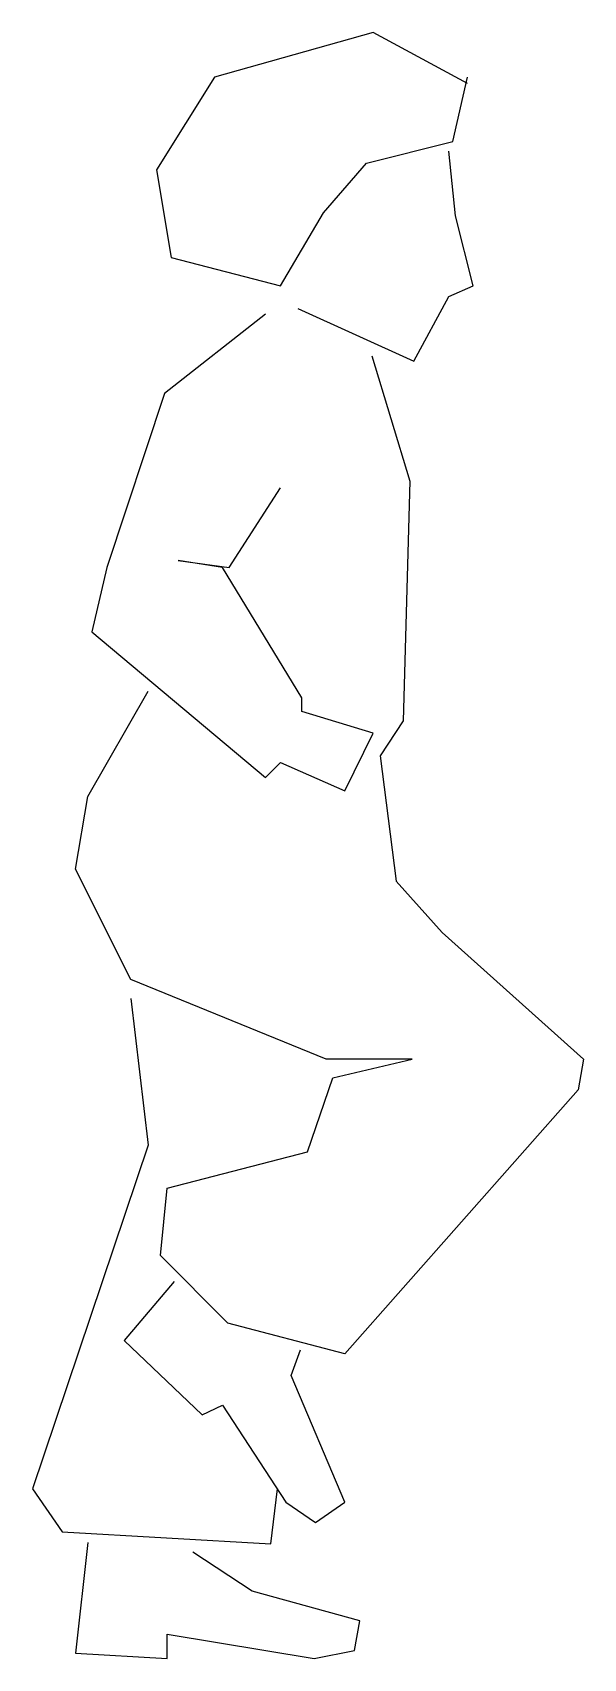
# Model space of a CAD drawing. Header units: millimetres. Extents: x -1534.52 to -1534.17, y 1845.59 to 1846.64.
import ezdxf

# ---------------------------------------------------------------- set-up
doc = ezdxf.new("R2010")
doc.units = ezdxf.units.MM
doc.header["$LTSCALE"] = 10
doc.layers.add('Humanos', color=2, linetype='Continuous')

msp = doc.modelspace()

# ---------------------------------------------------------------- linework, layer by layer
at = {"layer": 'Humanos'}
for p, q in [((-1534.302, 1846.6388), (-1534.4046, 1846.6101)), ((-1534.2411, 1846.6058), (-1534.302, 1846.6388)), ((-1534.4046, 1846.6101), (-1534.4421, 1846.5501)), ((-1534.2507, 1846.5684), (-1534.2411, 1846.6101)), ((-1534.3063, 1846.5544), (-1534.2507, 1846.5684)), ((-1534.2489, 1846.5205), (-1534.2533, 1846.5623)), ((-1534.3342, 1846.5223), (-1534.3063, 1846.5544)), ((-1534.4421, 1846.5501), (-1534.4325, 1846.4935)), ((-1534.362, 1846.4753), (-1534.3342, 1846.5223)), ((-1534.2376, 1846.4753), (-1534.2489, 1846.5205)), ((-1534.4325, 1846.4935), (-1534.362, 1846.4753)), ((-1534.2759, 1846.4266), (-1534.2533, 1846.4683)), ((-1534.2533, 1846.4683), (-1534.2376, 1846.4753)), ((-1534.3507, 1846.4605), (-1534.2759, 1846.4266)), ((-1534.3716, 1846.457), (-1534.4368, 1846.4057)), ((-1534.3029, 1846.43), (-1534.2785, 1846.3491)), ((-1534.4368, 1846.4057), (-1534.4742, 1846.2934)), ((-1534.3951, 1846.2934), (-1534.362, 1846.3448)), ((-1534.2785, 1846.3491), (-1534.2828, 1846.1943)), ((-1534.4742, 1846.2934), (-1534.4838, 1846.2517)), ((-1534.4281, 1846.2978), (-1534.3951, 1846.2934)), ((-1534.3994, 1846.2934), (-1534.4281, 1846.2978)), ((-1534.3481, 1846.2091), (-1534.3994, 1846.2934)), ((-1534.4838, 1846.2517), (-1534.3716, 1846.1577)), ((-1534.4864, 1846.1455), (-1534.4473, 1846.2134)), ((-1534.3481, 1846.2004), (-1534.3481, 1846.2091)), ((-1534.302, 1846.1864), (-1534.3481, 1846.2004)), ((-1534.3203, 1846.149), (-1534.302, 1846.1864)), ((-1534.2828, 1846.1943), (-1534.2976, 1846.1716)), ((-1534.3716, 1846.1577), (-1534.362, 1846.1673)), ((-1534.362, 1846.1673), (-1534.3203, 1846.149)), ((-1534.2976, 1846.1716), (-1534.2872, 1846.0907)), ((-1534.4943, 1846.0986), (-1534.4864, 1846.1455)), ((-1534.4586, 1846.0272), (-1534.4943, 1846.0986)), ((-1534.2872, 1846.0907), (-1534.2576, 1846.0577)), ((-1534.2576, 1846.0577), (-1534.1663, 1845.9759)), ((-1534.3324, 1845.9759), (-1534.4586, 1846.0272)), ((-1534.4586, 1846.015), (-1534.4473, 1845.9202)), ((-1534.2768, 1845.9759), (-1534.3324, 1845.9759)), ((-1534.3281, 1845.9637), (-1534.2768, 1845.9759)), ((-1534.1663, 1845.9759), (-1534.1697, 1845.9559)), ((-1534.3446, 1845.9159), (-1534.3281, 1845.9637)), ((-1534.1697, 1845.9559), (-1534.3203, 1845.7854)), ((-1534.4473, 1845.9202), (-1534.5221, 1845.6984)), ((-1534.4351, 1845.8924), (-1534.3446, 1845.9159)), ((-1534.4394, 1845.8489), (-1534.4351, 1845.8924)), ((-1534.3959, 1845.8054), (-1534.4394, 1845.8489)), ((-1534.4307, 1845.8323), (-1534.4629, 1845.7941)), ((-1534.3203, 1845.7854), (-1534.3959, 1845.8054)), ((-1534.4629, 1845.7941), (-1534.4125, 1845.7462)), ((-1534.3551, 1845.7714), (-1534.349, 1845.788)), ((-1534.3203, 1845.6897), (-1534.3551, 1845.7714)), ((-1534.4125, 1845.7462), (-1534.3994, 1845.7523)), ((-1534.3994, 1845.7523), (-1534.3585, 1845.6897)), ((-1534.5221, 1845.6984), (-1534.503, 1845.6705)), ((-1534.3681, 1845.6627), (-1534.3638, 1845.6984)), ((-1534.3585, 1845.6897), (-1534.3394, 1845.6766)), ((-1534.3394, 1845.6766), (-1534.3203, 1845.6897)), ((-1534.503, 1845.6705), (-1534.3681, 1845.6627)), ((-1534.4864, 1845.6636), (-1534.4943, 1845.5922)), ((-1534.3803, 1845.6322), (-1534.4186, 1845.6575)), ((-1534.3107, 1845.6131), (-1534.3803, 1845.6322)), ((-1534.3142, 1845.594), (-1534.3107, 1845.6131)), ((-1534.4351, 1845.6044), (-1534.3403, 1845.5887)), ((-1534.4351, 1845.5887), (-1534.4351, 1845.6044)), ((-1534.4943, 1845.5922), (-1534.4351, 1845.5887)), ((-1534.3403, 1845.5887), (-1534.3142, 1845.594))]:
    msp.add_line(p, q, dxfattribs=at)

doc.saveas('drawing.dxf')
